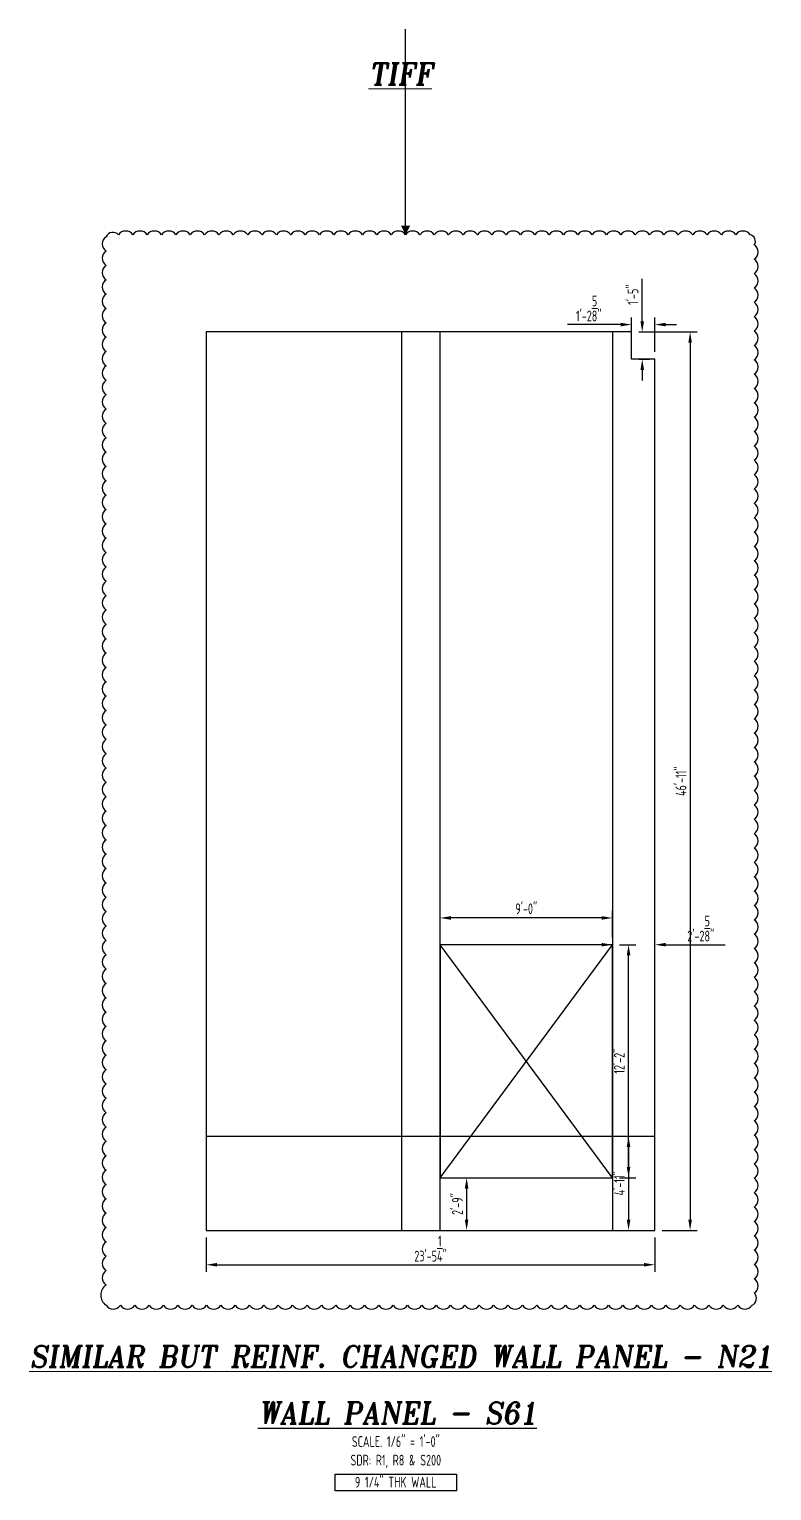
# Model space of a CAD drawing. Header units: inches. Extents: x 10095 to 38568, y -2433 to 4174.
# Drawn here: x 23614 to 24079, y 3258 to 4174 of the extents above; entities that cross this region are included whole.
import ezdxf
from ezdxf.enums import TextEntityAlignment as Align

# ---------------------------------------------------------------- set-up
doc = ezdxf.new("R2010")
doc.units = ezdxf.units.IN
doc.header["$MEASUREMENT"] = 0
doc.layers.get('0').update_dxf_attribs({"linetype": 'CONTINUOUS'})
doc.layers.get('Defpoints').update_dxf_attribs({"linetype": 'CONTINUOUS'})
for name, color, linetype in [('0-25', 7, 'CONTINUOUS'), ('0-25TEXT', 7, 'CONTINUOUS'), ('0-35', 3, 'CONTINUOUS'), ('0-35TEXT', 3, 'CONTINUOUS'), ('0-50', 10, 'CONTINUOUS'), ('Hatch', 253, 'CONTINUOUS')]:
    doc.layers.add(name, color=color, linetype=linetype)
doc.layers.add('COVER', color=6, linetype='CONTINUOUS', lineweight=0, plot=False)
doc.styles.add('AR', font='ARCHQUIK.shx', dxfattribs={"width": 0.8})
doc.styles.add('ROMANT', font='romant')
doc.dimstyles.new('CADS_DIM_48', dxfattribs={"dimscale": 48, "dimtxt": 0.09375, "dimasz": 0.09375, "dimexe": 0.0625, "dimexo": 0.0625, "dimgap": 0.09375, "dimtad": 0, "dimtih": 1, "dimtoh": 1, "dimzin": 1, "dimdsep": 46, "dimlunit": 4, "dimtxsty": 'AR', "dimblk": 'CLOSED', "dimcen": 0.1875, "dimadec": 0, "dimazin": 0, "dimtfac": 1, "dimtofl": 0, "dimtmove": 0, "dimatfit": 1, "dimldrblk": 'DOTBLANK', "dimfxl": 1, "dimtzin": 0, "dimarcsym": 0})

# ---------------------------------------------------------------- blocks, each defined once
blk = doc.blocks.new('*D305')
at = {"layer": 'COVER', "color": 0, "lineweight": -2, "transparency": 16777216}
for p, q in [((23991.24, 3971.97), (23991.24, 3993.62)), ((24005.87, 3971.97), (24005.87, 3993.62)), ((23984.49, 3989.12), (23951.08, 3989.12)), ((24012.62, 3989.12), (24019.37, 3989.12))]:
    blk.add_line(p, q, dxfattribs=at)
at = {"layer": 'COVER', "color": 0, "transparency": 16777216}
for points in [[(23984.49, 3990.24), (23984.49, 3987.99), (23991.24, 3989.12)], [(24012.62, 3990.24), (24012.62, 3987.99), (24005.87, 3989.12)]]:
    blk.add_solid(points, dxfattribs=at)
at = {"layer": 'Defpoints', "color": 0, "transparency": 16777216}
for p in [(23991.24, 3989.12), (23991.24, 3967.47), (24005.87, 3967.47)]:
    blk.add_point(p, dxfattribs=at)
at = {"layer": 'COVER', "color": 0, "transparency": 16777216, "insert": (23964.41, 3999.24), "char_height": 6.75, "attachment_point": 5, "style": 'AR'}
blk.add_mtext('1\'-2{\\H1.000000x;\\S5/8;}"', dxfattribs=at)
blk = doc.blocks.new('_DotBlank')
at = {"layer": '0-35', "color": 0, "lineweight": -2}
blk.add_line((-0.5, 0), (-1, 0), dxfattribs=at)
blk.add_circle((0, 0), 0.5, dxfattribs=at)
blk = doc.blocks.new('*D306')
at = {"layer": 'COVER', "color": 0, "lineweight": -2, "transparency": 16777216}
for p, q in [((23997.95, 3991.22), (23997.95, 4017.74)), ((23995.74, 3984.47), (24002.45, 3984.47)), ((23995.74, 3967.47), (24002.45, 3967.47)), ((23997.95, 3960.72), (23997.95, 3953.97))]:
    blk.add_line(p, q, dxfattribs=at)
at = {"layer": 'COVER', "color": 0, "transparency": 16777216}
for points in [[(23996.82, 3991.22), (23999.07, 3991.22), (23997.95, 3984.47)], [(23996.82, 3960.72), (23999.07, 3960.72), (23997.95, 3967.47)]]:
    blk.add_solid(points, dxfattribs=at)
at = {"layer": 'Defpoints', "color": 0, "transparency": 16777216}
for p in [(23991.24, 3984.47), (23997.95, 3984.47), (23991.24, 3967.47)]:
    blk.add_point(p, dxfattribs=at)
at = {"layer": 'COVER', "color": 0, "transparency": 16777216, "insert": (23992.21, 4007.85), "char_height": 6.75, "attachment_point": 5, "rotation": 90, "style": 'AR'}
blk.add_mtext('1\'-5"', dxfattribs=at)
blk = doc.blocks.new('*D307')
at = {"layer": 'COVER', "color": 0, "lineweight": -2, "transparency": 16777216}
for p, q in [((23995.74, 3984.47), (24032.48, 3984.47)), ((24027.98, 3977.72), (24027.98, 3428.22)), ((24010.37, 3421.47), (24032.48, 3421.47))]:
    blk.add_line(p, q, dxfattribs=at)
at = {"layer": 'COVER', "color": 0, "transparency": 16777216}
for points in [[(24026.85, 3977.72), (24029.1, 3977.72), (24027.98, 3984.47)], [(24026.85, 3428.22), (24029.1, 3428.22), (24027.98, 3421.47)]]:
    blk.add_solid(points, dxfattribs=at)
at = {"layer": 'Defpoints', "color": 0, "transparency": 16777216}
for p in [(23991.24, 3984.47), (24005.87, 3421.47), (24027.98, 3421.47)]:
    blk.add_point(p, dxfattribs=at)
at = {"layer": 'COVER', "color": 0, "transparency": 16777216, "insert": (24022.24, 3702.97), "char_height": 6.75, "attachment_point": 5, "rotation": 90, "style": 'AR'}
blk.add_mtext('46\'-11"', dxfattribs=at)
blk = doc.blocks.new('*D308')
at = {"layer": 'COVER', "color": 0, "lineweight": -2, "transparency": 16777216}
for p, q in [((23972.49, 3600.47), (23965.74, 3600.47)), ((24012.62, 3600.47), (24049.94, 3600.47))]:
    blk.add_line(p, q, dxfattribs=at)
at = {"layer": 'COVER', "color": 0, "transparency": 16777216}
for points in [[(23972.49, 3601.6), (23972.49, 3599.35), (23979.24, 3600.47)], [(24012.62, 3601.6), (24012.62, 3599.35), (24005.87, 3600.47)]]:
    blk.add_solid(points, dxfattribs=at)
at = {"layer": 'Defpoints', "color": 0, "transparency": 16777216}
for p in [(23979.24, 3600.47), (24005.87, 3600.47), (24005.87, 3600.47)]:
    blk.add_point(p, dxfattribs=at)
at = {"layer": 'COVER', "color": 0, "transparency": 16777216, "insert": (24034.65, 3610.6), "char_height": 6.75, "attachment_point": 5, "style": 'AR'}
blk.add_mtext('2\'-2{\\H1.000000x;\\S5/8;}"', dxfattribs=at)
blk = doc.blocks.new('*D309')
at = {"layer": 'COVER', "color": 0, "lineweight": -2, "transparency": 16777216}
for p, q in [((23983.74, 3600.47), (23993.86, 3600.47)), ((23989.36, 3461.22), (23989.36, 3593.72)), ((23983.74, 3454.47), (23993.86, 3454.47))]:
    blk.add_line(p, q, dxfattribs=at)
at = {"layer": 'COVER', "color": 0, "transparency": 16777216}
for points in [[(23988.24, 3593.72), (23990.49, 3593.72), (23989.36, 3600.47)], [(23988.24, 3461.22), (23990.49, 3461.22), (23989.36, 3454.47)]]:
    blk.add_solid(points, dxfattribs=at)
at = {"layer": 'Defpoints', "color": 0, "transparency": 16777216}
for p in [(23979.24, 3600.47), (23989.36, 3600.47), (23979.24, 3454.47)]:
    blk.add_point(p, dxfattribs=at)
at = {"layer": 'COVER', "color": 0, "transparency": 16777216, "insert": (23983.62, 3527.47), "char_height": 6.75, "attachment_point": 5, "rotation": 90, "style": 'AR'}
blk.add_mtext('12\'-2"', dxfattribs=at)
blk = doc.blocks.new('*D310')
at = {"layer": 'COVER', "color": 0, "lineweight": -2, "transparency": 16777216}
for p, q in [((23989.36, 3473.72), (23989.36, 3428.22)), ((23993.3, 3480.47), (23993.86, 3480.47)), ((23993.3, 3421.47), (23993.86, 3421.47))]:
    blk.add_line(p, q, dxfattribs=at)
at = {"layer": 'COVER', "color": 0, "transparency": 16777216}
for points in [[(23988.24, 3473.72), (23990.49, 3473.72), (23989.36, 3480.47)], [(23988.24, 3428.22), (23990.49, 3428.22), (23989.36, 3421.47)]]:
    blk.add_solid(points, dxfattribs=at)
at = {"layer": 'Defpoints', "color": 0, "transparency": 16777216}
for p in [(23988.8, 3480.47), (23988.8, 3421.47), (23989.36, 3421.47)]:
    blk.add_point(p, dxfattribs=at)
at = {"layer": 'COVER', "color": 0, "transparency": 16777216, "insert": (23983.62, 3450.97), "char_height": 6.75, "attachment_point": 5, "rotation": 90, "style": 'AR'}
blk.add_mtext('4\'-11"', dxfattribs=at)
blk = doc.blocks.new('*D311')
at = {"layer": 'COVER', "color": 0, "lineweight": -2, "transparency": 16777216}
for p, q in [((23890.88, 3454.44), (23892.34, 3454.44)), ((23887.84, 3447.69), (23887.84, 3428.19)), ((23890.88, 3421.44), (23892.34, 3421.44))]:
    blk.add_line(p, q, dxfattribs=at)
at = {"layer": 'COVER', "color": 0, "transparency": 16777216}
for points in [[(23886.71, 3447.69), (23888.96, 3447.69), (23887.84, 3454.44)], [(23886.71, 3428.19), (23888.96, 3428.19), (23887.84, 3421.44)]]:
    blk.add_solid(points, dxfattribs=at)
at = {"layer": 'Defpoints', "color": 0, "transparency": 16777216}
for p in [(23886.38, 3454.44), (23886.38, 3421.44), (23887.84, 3421.44)]:
    blk.add_point(p, dxfattribs=at)
at = {"layer": 'COVER', "color": 0, "transparency": 16777216, "insert": (23882.1, 3437.94), "char_height": 6.75, "attachment_point": 5, "rotation": 90, "style": 'AR'}
blk.add_mtext('2\'-9"', dxfattribs=at)
blk = doc.blocks.new('*D312')
at = {"layer": 'COVER', "color": 0, "lineweight": -2, "transparency": 16777216}
for p, q in [((23724.62, 3416.97), (23724.62, 3395.41)), ((24005.87, 3416.97), (24005.87, 3395.41)), ((23731.37, 3399.91), (23999.12, 3399.91))]:
    blk.add_line(p, q, dxfattribs=at)
at = {"layer": 'COVER', "color": 0, "transparency": 16777216}
for points in [[(23731.37, 3401.03), (23731.37, 3398.78), (23724.62, 3399.91)], [(23999.12, 3401.03), (23999.12, 3398.78), (24005.87, 3399.91)]]:
    blk.add_solid(points, dxfattribs=at)
at = {"layer": 'Defpoints', "color": 0, "transparency": 16777216}
for p in [(23724.62, 3421.47), (24005.87, 3421.47), (24005.87, 3399.91)]:
    blk.add_point(p, dxfattribs=at)
at = {"layer": 'COVER', "color": 0, "transparency": 16777216, "insert": (23865.24, 3410.03), "char_height": 6.75, "attachment_point": 5, "style": 'AR'}
blk.add_mtext('23\'-5{\\H1.000000x;\\S1/4;}"', dxfattribs=at)
blk = doc.blocks.new('*D313')
at = {"layer": 'COVER', "color": 0, "lineweight": -2, "transparency": 16777216}
for p, q in [((23871.24, 3604.97), (23871.24, 3621.75)), ((23979.24, 3604.97), (23979.24, 3621.75)), ((23972.49, 3617.25), (23877.99, 3617.25))]:
    blk.add_line(p, q, dxfattribs=at)
at = {"layer": 'COVER', "color": 0, "transparency": 16777216}
for points in [[(23877.99, 3618.38), (23877.99, 3616.13), (23871.24, 3617.25)], [(23972.49, 3618.38), (23972.49, 3616.13), (23979.24, 3617.25)]]:
    blk.add_solid(points, dxfattribs=at)
at = {"layer": 'Defpoints', "color": 0, "transparency": 16777216}
for p in [(23871.24, 3617.25), (23871.24, 3600.47), (23979.24, 3600.47)]:
    blk.add_point(p, dxfattribs=at)
at = {"layer": 'COVER', "color": 0, "transparency": 16777216, "insert": (23925.24, 3622.99), "char_height": 6.75, "attachment_point": 5, "style": 'AR'}
blk.add_mtext('9\'-0"', dxfattribs=at)
blk = doc.blocks.new('leadrblk')
blk.add_lwpolyline([(0, 0, 0, 1, 0), (1, 0, 1, 1, 0)], format="xyseb")

msp = doc.modelspace()

# ---------------------------------------------------------------- linework, layer by layer
at = {"layer": '0-25'}
for p, q in [((23979.24297, 3454.46969), (23871.24297, 3600.47015)), ((23871.24297, 3454.46969), (23979.24297, 3600.47015))]:
    msp.add_line(p, q, dxfattribs=at)
at = {"layer": '0-25TEXT'}
msp.add_lwpolyline([(23849.57856, 4045.42006), (23849.57856, 4174.21858)], dxfattribs=at)
at = {"layer": '0-35'}
msp.add_lwpolyline([(23661.78653, 3374.4984, 0.52056705), (23670.78653, 3374.4984, 0.52056705), (23679.78653, 3374.4984, 0.52056705), (23688.78653, 3374.4984, 0.52056705), (23697.78653, 3374.4984, 0.52056705), (23706.78653, 3374.4984, 0.52056705), (23715.78653, 3374.4984, 0.52056705), (23724.78653, 3374.4984, 0.52056705), (23733.78653, 3374.4984, 0.52056705), (23742.78653, 3374.4984, 0.52056705), (23751.78653, 3374.4984, 0.52056705), (23760.78653, 3374.4984, 0.52056705), (23769.78653, 3374.4984, 0.52056705), (23778.78653, 3374.4984, 0.52056705), (23787.78653, 3374.4984, 0.52056705), (23796.78653, 3374.4984, 0.52056705), (23805.78653, 3374.4984, 0.52056705), (23814.78653, 3374.4984, 0.52056705), (23823.78653, 3374.4984, 0.52056705), (23832.78653, 3374.4984, 0.52056705), (23841.78653, 3374.4984, 0.52056705), (23850.78653, 3374.4984, 0.52056705), (23859.78653, 3374.4984, 0.52056705), (23868.78653, 3374.4984, 0.52056705), (23877.78653, 3374.4984, 0.52056705), (23886.78653, 3374.4984, 0.52056705), (23895.78653, 3374.4984, 0.52056705), (23904.78653, 3374.4984, 0.52056705), (23913.78653, 3374.4984, 0.52056705), (23922.78653, 3374.4984, 0.52056705), (23931.78653, 3374.4984, 0.52056705), (23940.78653, 3374.4984, 0.52056705), (23949.78653, 3374.4984, 0.52056705), (23958.78653, 3374.4984, 0.52056705), (23967.78653, 3374.4984, 0.52056705), (23976.78653, 3374.4984, 0.52056705), (23985.78653, 3374.4984, 0.52056705), (23994.78653, 3374.4984, 0.52056705), (24003.78653, 3374.4984, 0.52056705), (24012.78653, 3374.4984, 0.52056705), (24021.78653, 3374.4984, 0.52056705), (24030.78653, 3374.4984, 0.52056705), (24039.78653, 3374.4984, 0.52056705), (24048.78653, 3374.4984, 0.52056705), (24057.78653, 3374.4984, 0.52056705), (24066.78653, 3374.4984, 0.52056705), (24068.22172, 3382.06321, 0.52056705), (24068.22172, 3391.06321, 0.52056705), (24068.22172, 3400.06321, 0.52056705), (24068.22172, 3409.06321, 0.52056705), (24068.22172, 3418.06321, 0.52056705), (24068.22172, 3427.06321, 0.52056705), (24068.22172, 3436.06321, 0.52056705), (24068.22172, 3445.06321, 0.52056705), (24068.22172, 3454.06321, 0.52056705), (24068.22172, 3463.06321, 0.52056705), (24068.22172, 3472.06321, 0.52056705), (24068.22172, 3481.06321, 0.52056705), (24068.22172, 3490.06321, 0.52056705), (24068.22172, 3499.06321, 0.52056705), (24068.22172, 3508.06321, 0.52056705), (24068.22172, 3517.06321, 0.52056705), (24068.22172, 3526.06321, 0.52056705), (24068.22172, 3535.06321, 0.52056705), (24068.22172, 3544.06321, 0.52056705), (24068.22172, 3553.06321, 0.52056705), (24068.22172, 3562.06321, 0.52056705), (24068.22172, 3571.06321, 0.52056705), (24068.22172, 3580.06321, 0.52056705), (24068.22172, 3589.06321, 0.52056705), (24068.22172, 3598.06321, 0.52056705), (24068.22172, 3607.06321, 0.52056705), (24068.22172, 3616.06321, 0.52056705), (24068.22172, 3625.06321, 0.52056705), (24068.22172, 3634.06321, 0.52056705), (24068.22172, 3643.06321, 0.52056705), (24068.22172, 3652.06321, 0.52056705), (24068.22172, 3661.06321, 0.52056705), (24068.22172, 3670.06321, 0.52056705), (24068.22172, 3679.06321, 0.52056705), (24068.22172, 3688.06321, 0.52056705), (24068.22172, 3697.06321, 0.52056705), (24068.22172, 3706.06321, 0.52056705), (24068.22172, 3715.06321, 0.52056705), (24068.22172, 3724.06321, 0.52056705), (24068.22172, 3733.06321, 0.52056705), (24068.22172, 3742.06321, 0.52056705), (24068.22172, 3751.06321, 0.52056705), (24068.22172, 3760.06321, 0.52056705), (24068.22172, 3769.06321, 0.52056705), (24068.22172, 3778.06321, 0.52056705), (24068.22172, 3787.06321, 0.52056705), (24068.22172, 3796.06321, 0.52056705), (24068.22172, 3805.06321, 0.52056705), (24068.22172, 3814.06321, 0.52056705), (24068.22172, 3823.06321, 0.52056705), (24068.22172, 3832.06321, 0.52056705), (24068.22172, 3841.06321, 0.52056705), (24068.22172, 3850.06321, 0.52056705), (24068.22172, 3859.06321, 0.52056705), (24068.22172, 3868.06321, 0.52056705), (24068.22172, 3877.06321, 0.52056705), (24068.22172, 3886.06321, 0.52056705), (24068.22172, 3895.06321, 0.52056705), (24068.22172, 3904.06321, 0.52056705), (24068.22172, 3913.06321, 0.52056705), (24068.22172, 3922.06321, 0.52056705), (24068.22172, 3931.06321, 0.52056705), (24068.22172, 3940.06321, 0.52056705), (24068.22172, 3949.06321, 0.52056705), (24068.22172, 3958.06321, 0.52056705), (24068.22172, 3967.06321, 0.52056705), (24068.22172, 3976.06321, 0.52056705), (24068.22172, 3985.06321, 0.52056705), (24068.22172, 3994.06321, 0.52056705), (24068.22172, 4003.06321, 0.52056705), (24068.22172, 4012.06321, 0.52056705), (24068.22172, 4021.06321, 0.52056705), (24068.22172, 4030.06321, 0.52056705), (24068.22172, 4039.06321, 0.52056705), (24065.57856, 4045.42006, 0.52056705), (24056.57856, 4045.42006, 0.52056705), (24047.57856, 4045.42006, 0.52056705), (24038.57856, 4045.42006, 0.52056705), (24029.57856, 4045.42006, 0.52056705), (24020.57856, 4045.42006, 0.52056705), (24011.57856, 4045.42006, 0.52056705), (24002.57856, 4045.42006, 0.52056705), (23993.57856, 4045.42006, 0.52056705), (23984.57856, 4045.42006, 0.52056705), (23975.57856, 4045.42006, 0.52056705), (23966.57856, 4045.42006, 0.52056705), (23957.57856, 4045.42006, 0.52056705), (23948.57856, 4045.42006, 0.52056705), (23939.57856, 4045.42006, 0.52056705), (23930.57856, 4045.42006, 0.52056705), (23921.57856, 4045.42006, 0.52056705), (23912.57856, 4045.42006, 0.52056705), (23903.57856, 4045.42006, 0.52056705), (23894.57856, 4045.42006, 0.52056705), (23885.57856, 4045.42006, 0.52056705), (23876.57856, 4045.42006, 0.52056705), (23867.57856, 4045.42006, 0.52056705), (23858.57856, 4045.42006, 0.52056705), (23849.57856, 4045.42006, 0.52056705), (23840.57856, 4045.42006, 0.52056705), (23831.57856, 4045.42006, 0.52056705), (23822.57856, 4045.42006, 0.52056705), (23813.57856, 4045.42006, 0.52056705), (23804.57856, 4045.42006, 0.52056705), (23795.57856, 4045.42006, 0.52056705), (23786.57856, 4045.42006, 0.52056705), (23777.57856, 4045.42006, 0.52056705), (23768.57856, 4045.42006, 0.52056705), (23759.57856, 4045.42006, 0.52056705), (23750.57856, 4045.42006, 0.52056705), (23741.57856, 4045.42006, 0.52056705), (23732.57856, 4045.42006, 0.52056705), (23723.57856, 4045.42006, 0.52056705), (23714.57856, 4045.42006, 0.52056705), (23705.57856, 4045.42006, 0.52056705), (23696.57856, 4045.42006, 0.52056705), (23687.57856, 4045.42006, 0.52056705), (23678.57856, 4045.42006, 0.52056705), (23669.57856, 4045.42006, 0.52056705), (23661.78653, 4044.21209, 0.52056705), (23661.78653, 4035.21209, 0.52056705), (23661.78653, 4026.21209, 0.52056705), (23661.78653, 4017.21209, 0.52056705), (23661.78653, 4008.21209, 0.52056705), (23661.78653, 3999.21209, 0.52056705), (23661.78653, 3990.21209, 0.52056705), (23661.78653, 3981.21209, 0.52056705), (23661.78653, 3972.21209, 0.52056705), (23661.78653, 3963.21209, 0.52056705), (23661.78653, 3954.21209, 0.52056705), (23661.78653, 3945.21209, 0.52056705), (23661.78653, 3936.21209, 0.52056705), (23661.78653, 3927.21209, 0.52056705), (23661.78653, 3918.21209, 0.52056705), (23661.78653, 3909.21209, 0.52056705), (23661.78653, 3900.21209, 0.52056705), (23661.78653, 3891.21209, 0.52056705), (23661.78653, 3882.21209, 0.52056705), (23661.78653, 3873.21209, 0.52056705), (23661.78653, 3864.21209, 0.52056705), (23661.78653, 3855.21209, 0.52056705), (23661.78653, 3846.21209, 0.52056705), (23661.78653, 3837.21209, 0.52056705), (23661.78653, 3828.21209, 0.52056705), (23661.78653, 3819.21209, 0.52056705), (23661.78653, 3810.21209, 0.52056705), (23661.78653, 3801.21209, 0.52056705), (23661.78653, 3792.21209, 0.52056705), (23661.78653, 3783.21209, 0.52056705), (23661.78653, 3774.21209, 0.52056705), (23661.78653, 3765.21209, 0.52056705), (23661.78653, 3756.21209, 0.52056705), (23661.78653, 3747.21209, 0.52056705), (23661.78653, 3738.21209, 0.52056705), (23661.78653, 3729.21209, 0.52056705), (23661.78653, 3720.21209, 0.52056705), (23661.78653, 3711.21209, 0.52056705), (23661.78653, 3702.21209, 0.52056705), (23661.78653, 3693.21209, 0.52056705), (23661.78653, 3684.21209, 0.52056705), (23661.78653, 3675.21209, 0.52056705), (23661.78653, 3666.21209, 0.52056705), (23661.78653, 3657.21209, 0.52056705), (23661.78653, 3648.21209, 0.52056705), (23661.78653, 3639.21209, 0.52056705), (23661.78653, 3630.21209, 0.52056705), (23661.78653, 3621.21209, 0.52056705), (23661.78653, 3612.21209, 0.52056705), (23661.78653, 3603.21209, 0.52056705), (23661.78653, 3594.21209, 0.52056705), (23661.78653, 3585.21209, 0.52056705), (23661.78653, 3576.21209, 0.52056705), (23661.78653, 3567.21209, 0.52056705), (23661.78653, 3558.21209, 0.52056705), (23661.78653, 3549.21209, 0.52056705), (23661.78653, 3540.21209, 0.52056705), (23661.78653, 3531.21209, 0.52056705), (23661.78653, 3522.21209, 0.52056705), (23661.78653, 3513.21209, 0.52056705), (23661.78653, 3504.21209, 0.52056705), (23661.78653, 3495.21209, 0.52056705), (23661.78653, 3486.21209, 0.52056705), (23661.78653, 3477.21209, 0.52056705), (23661.78653, 3468.21209, 0.52056705), (23661.78653, 3459.21209, 0.52056705), (23661.78653, 3450.21209, 0.52056705), (23661.78653, 3441.21209, 0.52056705), (23661.78653, 3432.21209, 0.52056705), (23661.78653, 3423.21209, 0.52056705), (23661.78653, 3414.21209, 0.52056705), (23661.78653, 3405.21209, 0.52056705), (23661.78653, 3396.21209, 0.52056705), (23661.78653, 3387.21209, 0.52056705)], format="xyb", close=True, dxfattribs=at)
for points in [[(23991.24297, 3984.46969), (23724.61797, 3984.46969), (23724.61797, 3421.46969), (24005.86797, 3421.46969), (24005.86797, 3967.46969), (23991.24297, 3967.46969)], [(23979.24297, 3600.47015), (23871.24297, 3600.47015), (23871.24297, 3454.46969), (23979.24297, 3454.46969)]]:
    msp.add_lwpolyline(points, close=True, dxfattribs=at)
at = {"layer": '0-50'}
msp.add_lwpolyline([(23805.52237, 3268.61088), (23881.40921, 3268.61088), (23881.40921, 3258.25452), (23805.52237, 3258.25452)], close=True, dxfattribs=at)
at = {"layer": 'Hatch'}
for p, q in [((23847.24297, 3421.46969), (23847.24297, 3984.46969)), ((23871.24297, 3421.46969), (23871.24297, 3984.46969)), ((23979.24297, 3984.46969), (23979.24297, 3421.46969)), ((23724.61797, 3480.46969), (24005.86797, 3480.46969))]:
    msp.add_line(p, q, dxfattribs=at)

# ---------------------------------------------------------------- block references
at = {"layer": '0-25TEXT', "xscale": 5.623937007874017, "yscale": 2.250708661417324, "rotation": 90.00000153523449}
msp.add_blockref('leadrblk', (23849.57856, 4045.42006), dxfattribs=at)

# ---------------------------------------------------------------- texts
at = {"color": 7, "linetype": 'Continuous', "style": 'ROMANT', "oblique": 9, "width": 0.95}
msp.add_text('%%UWALL PANEL - S61', height=13.5, dxfattribs=at).set_placement((23844.83767, 3300.18278), align=Align.CENTER)
at = {"layer": '0-35TEXT', "style": 'AR', "width": 0.8}
for s, p in [('SCALE. 1/6" = 1\'-0"', (23843.46579, 3285.73589)), ('SDR: R1, R8 & S200', (23843.46579, 3274.0677)), ('9 1/4" THK WALL', (23843.38887, 3260.27968))]:
    msp.add_text(s, height=6.7498312, dxfattribs=at).set_placement(p, align=Align.CENTER)
at = {"layer": 'COVER', "style": 'ROMANT', "oblique": 9, "width": 0.95}
for s, p in [('%%UTIFF', (23846.63218, 4139.47004)), ('%%USIMILAR BUT REINF. CHANGED WALL PANEL - N21', (23846.82044, 3335.64128))]:
    msp.add_text(s, height=13.5, dxfattribs=at).set_placement(p, align=Align.CENTER)

# ---------------------------------------------------------------- dimensions: what is measured, and where the dimension line sits
at = {"layer": 'COVER'}
for base, p1, p2, angle, picture, middle in [((23997.94839, 3984.46969), (23991.24297, 3967.46969), (23991.24297, 3984.46969), 90, '*D306', (23992.20701, 4007.85418)), ((24027.97714, 3421.46969), (23991.24297, 3984.46969), (24005.86797, 3421.46969), 90, '*D307', (24022.23577, 3702.96969)), ((24005.86797, 3600.47015), (23979.24297, 3600.47015), (24005.86797, 3600.47015), 180, '*D308', (24034.65245, 3610.59515)), ((23989.36101, 3600.47015), (23979.24297, 3454.46969), (23979.24297, 3600.47015), 90, '*D309', (23983.61963, 3527.46992)), ((23989.36101, 3421.46969), (23988.80199, 3480.46969), (23988.80199, 3421.46969), 90, '*D310', (23983.61963, 3450.96969)), ((23887.83902, 3421.43533), (23886.37757, 3454.43533), (23886.37757, 3421.43533), 90, '*D311', (23882.09764, 3437.93533)), ((24005.86797, 3399.90889), (23724.61797, 3421.46969), (24005.86797, 3421.46969), 180, '*D312', (23865.24297, 3410.03389))]:
    dim = msp.add_linear_dim(base=base, p1=p1, p2=p2, angle=angle, dimstyle='CADS_DIM_48', override={"dimscale": 72, "dimgap": 0.03125, "dimtad": 1, "dimtih": 0, "dimtoh": 0, "dimdec": 3, "dimtdec": 3}, dxfattribs=at)
    dim.commit()
    dim.dimension.update_dxf_attribs({"geometry": picture, "text_midpoint": middle})
dim = msp.add_linear_dim(base=(23991.24297, 3989.11717), p1=(24005.86797, 3967.46969), p2=(23991.24297, 3967.46969), angle=180, dimstyle='CADS_DIM_48', override={"dimscale": 72, "dimgap": 0.03125, "dimtad": 1, "dimtih": 0, "dimtoh": 0, "dimdec": 3, "dimtdec": 3}, dxfattribs=at)
dim.commit()
dim.dimension.update_dxf_attribs({"geometry": '*D305', "text_midpoint": (23964.41366, 3989.11717), "dimtype": 160})
dim = msp.add_linear_dim(base=(23871.24297, 3617.25169), p1=(23979.24297, 3600.47015), p2=(23871.24297, 3600.47015), dimstyle='CADS_DIM_48', override={"dimscale": 72, "dimgap": 0.03125, "dimtad": 1, "dimtih": 0, "dimtoh": 0, "dimdec": 3, "dimtdec": 3}, dxfattribs=at)
dim.commit()
dim.dimension.update_dxf_attribs({"geometry": '*D313', "text_midpoint": (23925.24297, 3622.99307)})

doc.saveas('drawing.dxf')
